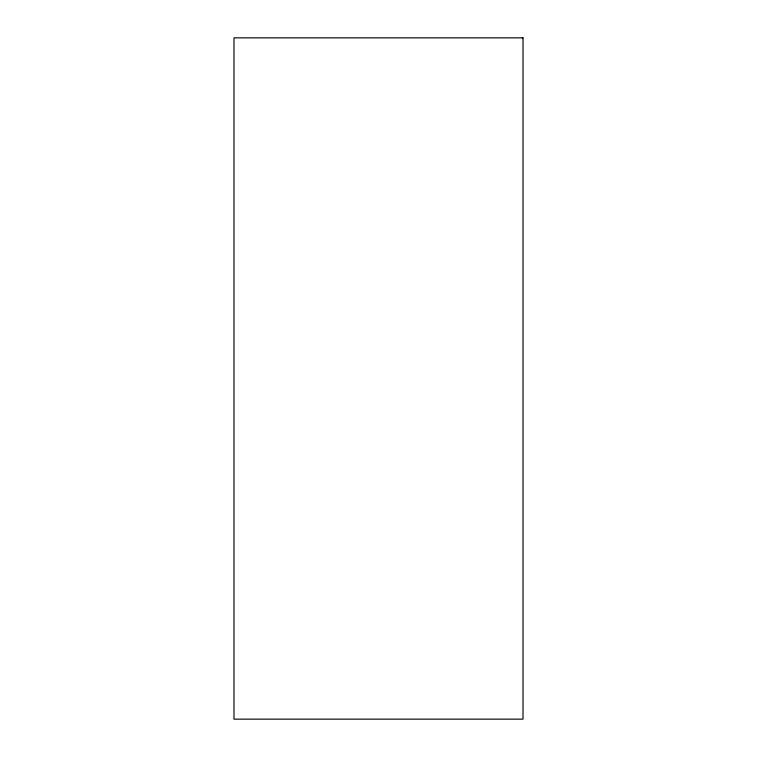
<?xml version="1.0" encoding="UTF-8"?>
<svg xmlns="http://www.w3.org/2000/svg" width="757" height="757" viewBox="0 0 757 757"><rect width="100%" height="100%" fill="white"/><g stroke="black" fill="none" stroke-linecap="round" stroke-linejoin="round"><path stroke-width="1.14" d="M523.021 37.85L233.979 37.85L233.979 719.15L523.021 719.15L523.021 37.85"/></g></svg>
